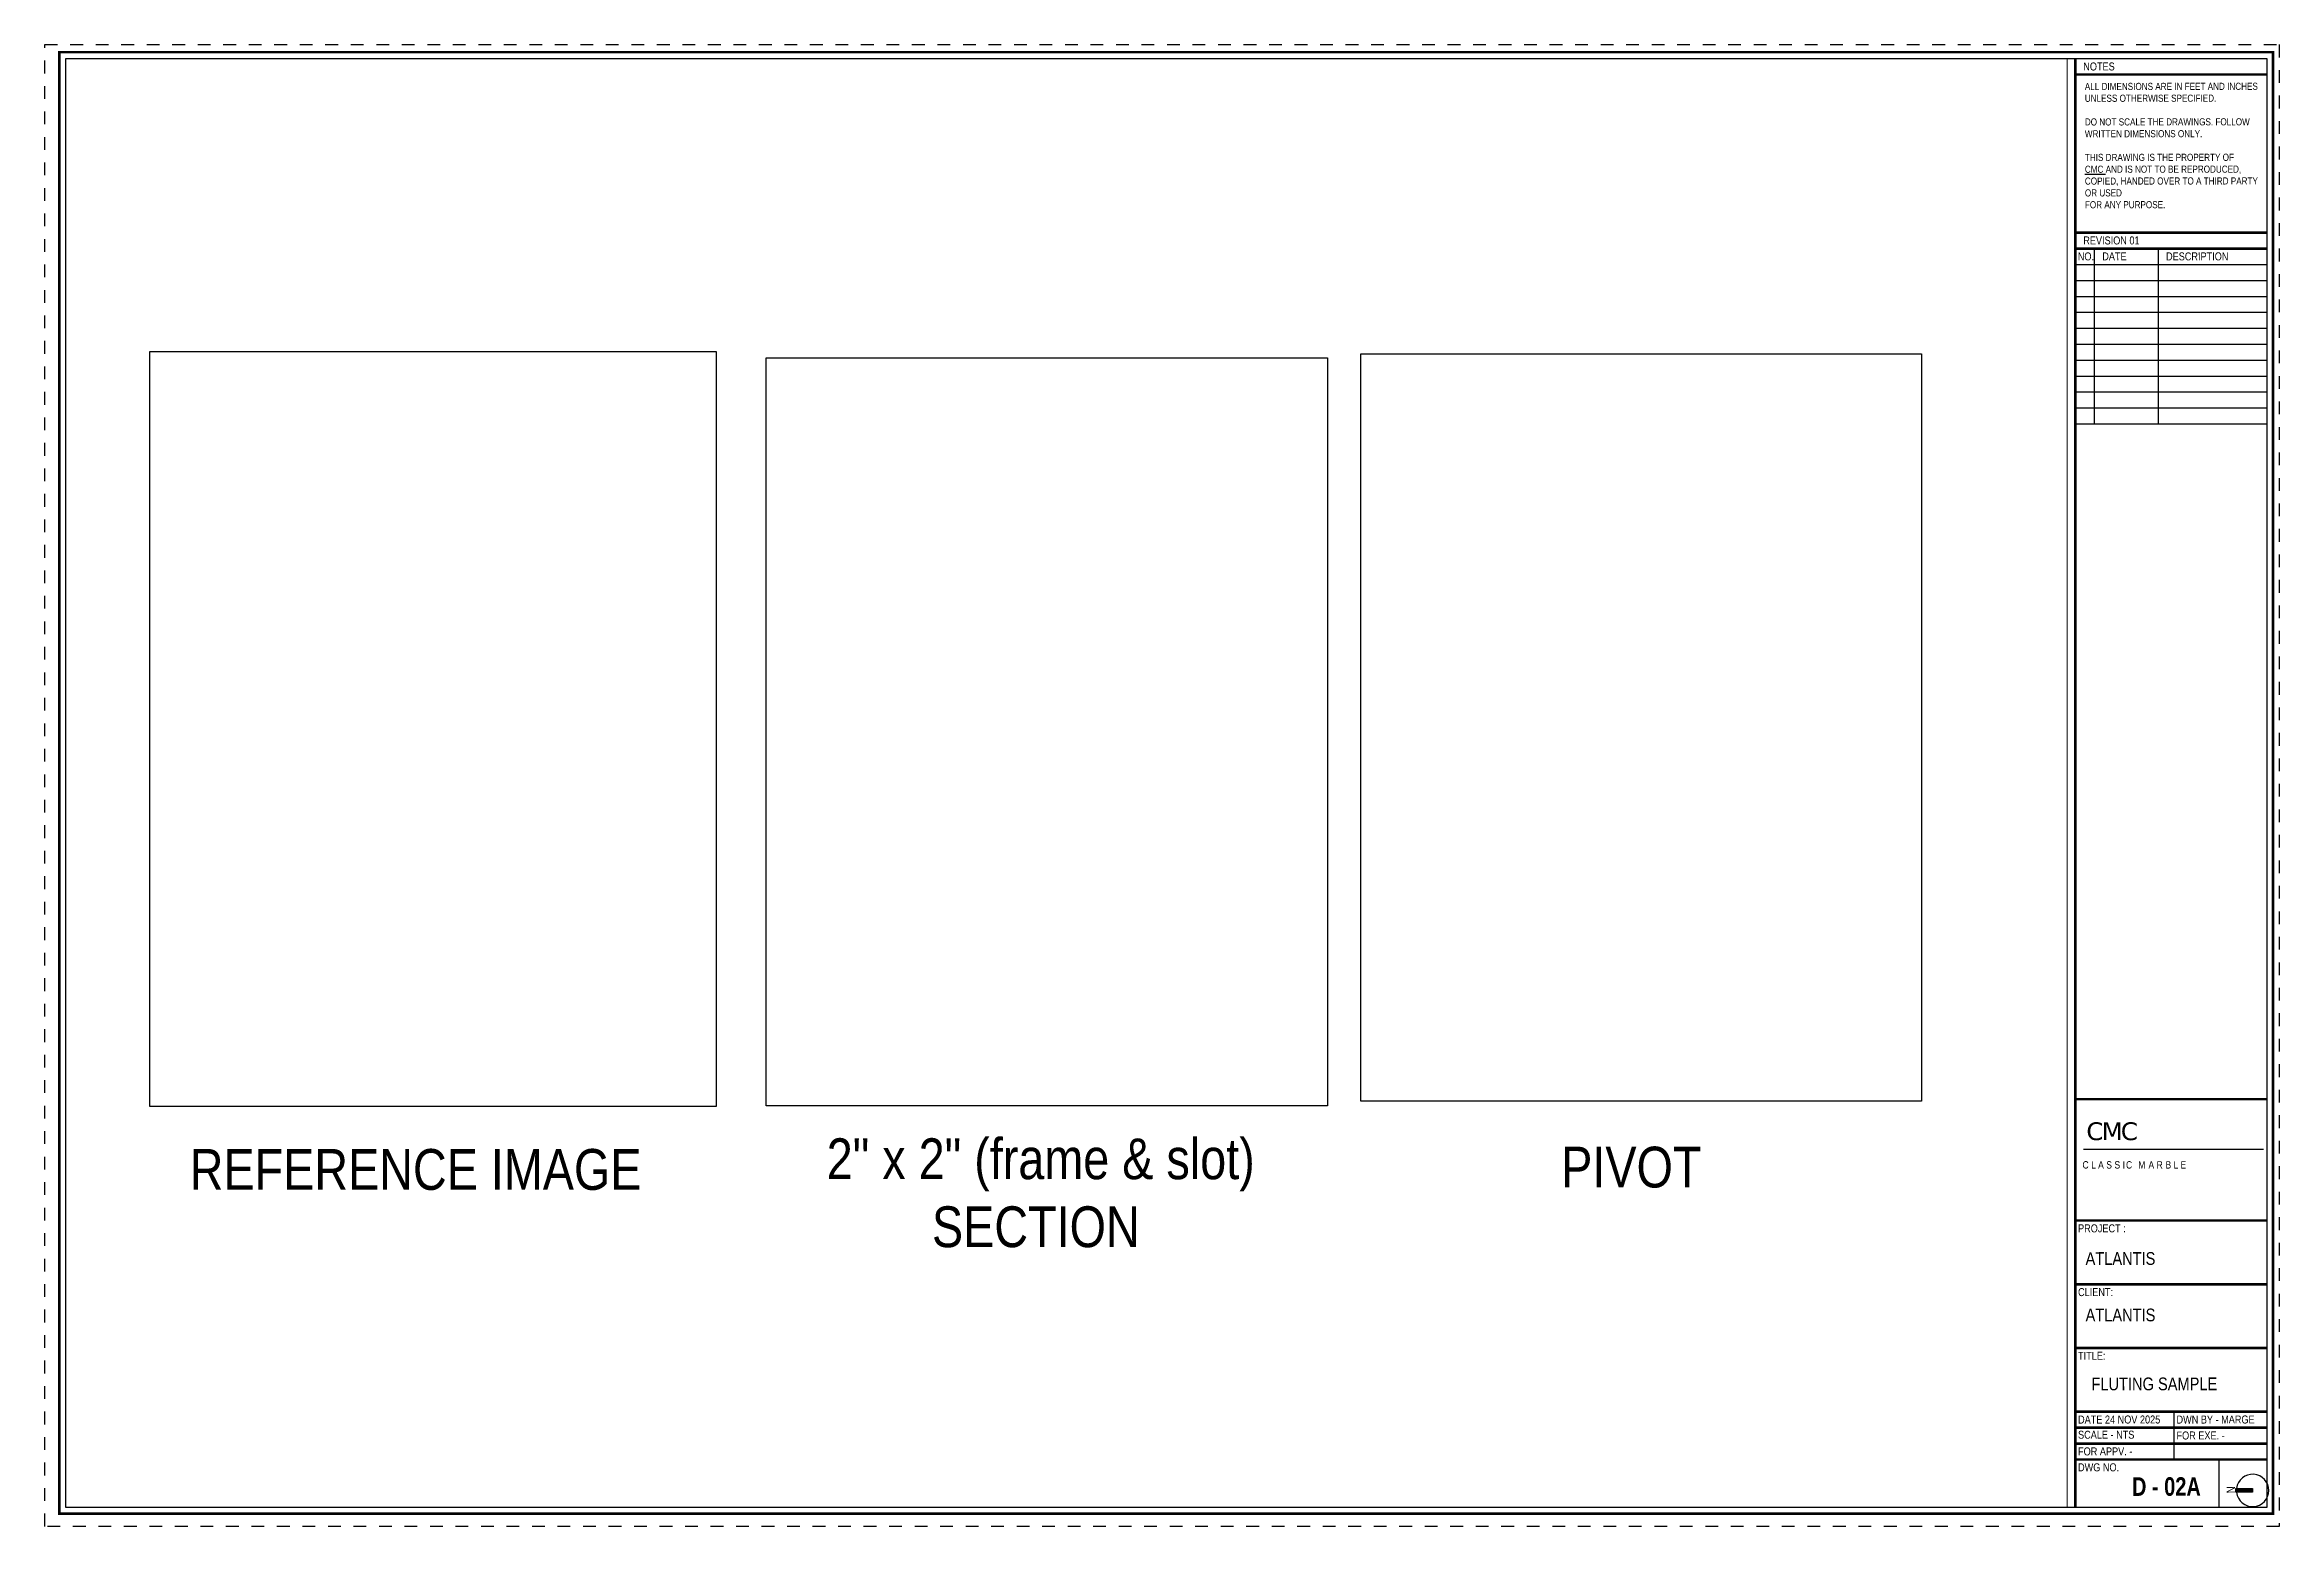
# Paper-space layout 'Fluting sample display (3)' of a CAD drawing. Header units: inches. Extents: x -0.6 to 16.9, y -0.1 to 11.6.
# The model-space entities are those that its viewports show. They can reach past a viewport. Long polylines and large blocks are cut down to what shows.
import ezdxf

# ---------------------------------------------------------------- set-up
doc = ezdxf.new("R2010")
doc.units = ezdxf.units.IN
doc.header["$LTSCALE"] = 0.05
doc.header["$MEASUREMENT"] = 0
doc.linetypes.add('DASHED2', pattern=[0.375, 0.25, -0.125])
doc.layers.get('Defpoints').update_dxf_attribs({"linetype": 'DASHED2'})
for name, color, linetype in [('Flooring Layout', 7, 'Continuous'), ('Furniture text & dimension', 7, 'Continuous'), ('Rk_Sheet format', 40, 'Continuous'), ('Rk_Sheet Format text', 8, 'Continuous'), ('Sheet format', 1, 'Continuous'), ('text', 4, 'Continuous')]:
    doc.layers.add(name, color=color, linetype=linetype)
doc.layers.add('Nplot', color=3, linetype='Continuous', plot=False)
doc.styles.add('4MMOF3-8', font='ARIALN.TTF', dxfattribs={"height": 5.12})
doc.styles.add('W1', font='')
doc.styles.add('W2', font='ARIALN.TTF')
doc.styles.get('W1').set_extended_font_data('Arial Black', italic=True)
picture_1 = doc.add_image_def('image3.jpg', size_in_pixel=(1200, 1600))
picture_2 = doc.add_image_def('image4.jpg', size_in_pixel=(1200, 1600))
picture_3 = doc.add_image_def('image5.jpg', size_in_pixel=(1200, 1600))

msp = doc.modelspace()

# ---------------------------------------------------------------- texts
at = {"layer": 'text', "ltscale": 50, "insert": (-43710.41205, -11315.166), "char_height": 5, "attachment_point": 4, "style": '4MMOF3-8', "bg_fill": 2}
msp.add_mtext_dynamic_manual_height_columns('\\pi16.32265;{\\C32;\\c2648525; 2" x 2" (frame & slot)\\P\\pi30.81276;SECTION}', width=86.3458436, gutter_width=15.396, heights=[26.62558], dxfattribs=at)

# ---------------------------------------------------------------- pictures from other files: only their frames are drawn
at = {"layer": 'Flooring Layout', "ltscale": 50}
image = msp.add_image(picture_1, insert=(-43775.45628, -11304.56836), size_in_units=(69.42979, 92.57305), dxfattribs=at)
image.dxf.flags = 7
image = msp.add_image(picture_2, insert=(-43699.91019, -11304.48132), size_in_units=(68.78896, 91.71861), dxfattribs=at)
image.dxf.flags = 7
image = msp.add_image(picture_3, insert=(-43627.05221, -11303.8842), size_in_units=(68.70627, 91.60836), dxfattribs=at)
image.dxf.flags = 7

# ---------------------------------------------------------------- next in the draw order: texts
at = {"layer": 'text', "ltscale": 50, "char_height": 5, "attachment_point": 4, "style": '4MMOF3-8', "bg_fill": 2}
for s, insert in [('\\pi15.86221;{\\C32;\\c2648525;REFERENCE IMAGE}', (-43786.41724, -11312.30552)), ('\\pi34.85096;{\\C32;\\c2648525;PIVOT}', (-43637.34305, -11312.0196))]:
    msp.add_mtext_dynamic_manual_height_columns(s, width=86.3458436, gutter_width=15.396, heights=[26.62558], dxfattribs=dict(at, insert=insert))

psp = doc.layouts.new('Fluting sample display (3)')

# ---------------------------------------------------------------- hatches: boundary and pattern name
at = {"layer": 'Sheet format', "ltscale": 0.02}
psp.add_hatch(color=256, dxfattribs=at).paths.add_polyline_path([(16.547, 0.243), (16.547, 0.212), (16.68, 0.212), (16.68, 0.243)])

# ---------------------------------------------------------------- linework, layer by layer
at = {"layer": 'Defpoints', "color": 6, "ltscale": 0.03}
psp.add_lwpolyline([(16.889, -0.055), (-0.632, -0.055), (-0.632, 11.57), (16.889, 11.57)], close=True, dxfattribs=at)
at = {"layer": 'Furniture text & dimension', "ltscale": 50}
psp.add_line((15.354, 2.905), (16.765, 2.905), dxfattribs=at)
at = {"layer": 'Rk_Sheet format', "ltscale": 0.03}
psp.add_lwpolyline([(16.547, 0.212), (16.547, 0.243), (16.68, 0.243), (16.68, 0.212)], close=True, dxfattribs=at)
at = {"layer": 'Sheet format', "color": 2, "ltscale": 0.02}
for p, q in [((15.438, 9.97), (15.438, 8.595)), ((15.938, 9.97), (15.938, 8.595)), ((16.062, 0.844), (16.062, 0.469)), ((16.415, 0.469), (16.415, 0.094))]:
    psp.add_line(p, q, dxfattribs=at)
at = {"layer": 'Sheet format', "ltscale": 0.02, "const_width": 0.0197}
psp.add_lwpolyline([(16.84, 0.044), (-0.517, 0.044), (-0.517, 11.511), (16.84, 11.511)], close=True, dxfattribs=at)
at = {"layer": 'Sheet format', "color": 2, "ltscale": 0.02}
psp.add_lwpolyline([(16.79, 0.094), (-0.467, 0.094), (-0.467, 11.461), (16.79, 11.461)], close=True, dxfattribs=at)
at = {"layer": 'Sheet format', "ltscale": 0.02, "const_width": 0.0197}
for points in [[(15.29, 11.461), (15.29, 0.094)], [(15.29, 11.336), (16.79, 11.336)], [(15.29, 10.095), (16.79, 10.095)], [(15.29, 9.97), (16.79, 9.97)], [(16.79, 3.296), (15.29, 3.296)], [(16.79, 2.344), (15.29, 2.344)], [(16.79, 1.844), (15.29, 1.844)], [(16.79, 1.344), (15.29, 1.344)], [(16.79, 0.844), (15.29, 0.844)], [(16.79, 0.719), (15.29, 0.719)], [(16.79, 0.594), (15.29, 0.594)], [(16.79, 0.469), (15.29, 0.469)]]:
    psp.add_lwpolyline(points, dxfattribs=at)
at = {"layer": 'Sheet format', "color": 2, "ltscale": 0.02}
for points in [[(15.29, 9.845), (16.79, 9.845)], [(15.29, 9.72), (16.79, 9.72)], [(15.29, 9.595), (16.79, 9.595)], [(15.29, 9.47), (16.79, 9.47)], [(15.29, 9.345), (16.79, 9.345)], [(15.29, 9.22), (16.79, 9.22)], [(15.29, 9.095), (16.79, 9.095)], [(15.29, 8.97), (16.79, 8.97)], [(15.29, 8.845), (16.79, 8.845)], [(15.29, 8.72), (16.79, 8.72)], [(15.29, 8.595), (16.79, 8.595)]]:
    psp.add_lwpolyline(points, dxfattribs=at)
psp.add_lwpolyline([(16.554, 0.212, 0.941926), (16.807, 0.226, 0.938097), (16.554, 0.243, 0.938097)], format="xyb", dxfattribs=at)

# ---------------------------------------------------------------- texts
at = {"layer": 'Rk_Sheet Format text', "color": 0, "attachment_point": 1, "style": 'W2'}
for s, insert, char_height, width, rotation in [('NOTES', (15.352, 11.43), 0.0625, 1.42206, 0.0497), ('{\\C7;ALL DIMENSIONS ARE IN FEET AND INCHES UNLESS OTHERWISE SPECIFIED.\\P\\PDO NOT SCALE THE DRAWINGS. FOLLOW WRITTEN DIMENSIONS ONLY.\\P\\PTHIS DRAWING IS THE PROPERTY OF\\P\\LCMC \\lAND IS NOT TO BE REPRODUCED, COPIED, HANDED OVER TO A THIRD PARTY OR USED\\PFOR ANY PURPOSE.}', (15.364, 11.27), 0.05567, 1.4156, 0.0497), ('REVISION 01', (15.352, 10.065), 0.0625, 1.42206, 0.0497), ('NO.', (15.309, 9.94), 0.0625, 1.42206, 0.0497), ('DATE', (15.501, 9.94), 0.0625, 1.42206, 0.0497), ('DESCRIPTION', (16.001, 9.94), 0.0625, 1.42206, 0.0497), ('PROJECT :', (15.311, 2.314), 0.0625, 1.42206, 0.0497), ('ATLANTIS', (15.37, 2.096), 0.1, 1.4771, 0.0497), ('CLIENT:', (15.311, 1.814), 0.0625, 1.42206, 0.0497), ('ATLANTIS', (15.37, 1.653), 0.1, 1.4771, 0.0497), ('TITLE:', (15.311, 1.314), 0.0625, 1.42206, 0.0497), ('FLUTING SAMPLE ', (15.416, 1.112), 0.1, 1.31828, 0.0497), ('DATE 24 NOV 2025', (15.311, 0.814), 0.0625, 1.42206, 0.0497), ('DWN BY - MARGE', (16.083, 0.814), 0.0625, 1.42206, 0.0497), ('\\A1;SCALE - NTS', (15.311, 0.695), 0.0625, 1.42206, 0.0497), ('FOR APPV. - ', (15.311, 0.564), 0.0625, 1.42206, 0.0497), ('FOR EXE. - ', (16.083, 0.689), 0.0625, 1.42206, 0.0497), ('DWG NO.', (15.311, 0.439), 0.0625, 1.42206, 0.0497), ('{\\fImpact|b0|i0|c0|p34;D - 02A}', (15.734, 0.33), 0.14598, 2.07599, 0.0497), ('N', (16.477, 0.204), 0.0664, 1.76285, 90.9184)]:
    psp.add_mtext(s, dxfattribs=dict(at, insert=insert, char_height=char_height, width=width, rotation=rotation))
at = {"layer": 'Rk_Sheet Format text', "color": 0, "attachment_point": 1}
for s, insert, char_height, width, style in [('{\\fVerdana|b0|i0|c0|p34;\\T0.9;\\C7;CMC}', (15.376, 3.115), 0.14009, 1.36276, 'W1'), ('{\\T1.45;\\C7;CLASSIC MARBLE}', (15.346, 2.81), 0.05781, 2.47777, 'W2')]:
    psp.add_mtext(s, dxfattribs=dict(at, insert=insert, char_height=char_height, width=width, style=style))

# ---------------------------------------------------------------- viewports
at = {"layer": 'Nplot', "lineweight": 53}
psp.add_viewport(center=(7.379, 5.777), size=(15.691, 11.36611), view_center_point=(-43663.12182, -11264.88974), view_height=177.6277675, dxfattribs=at)

doc.saveas('drawing.dxf')
